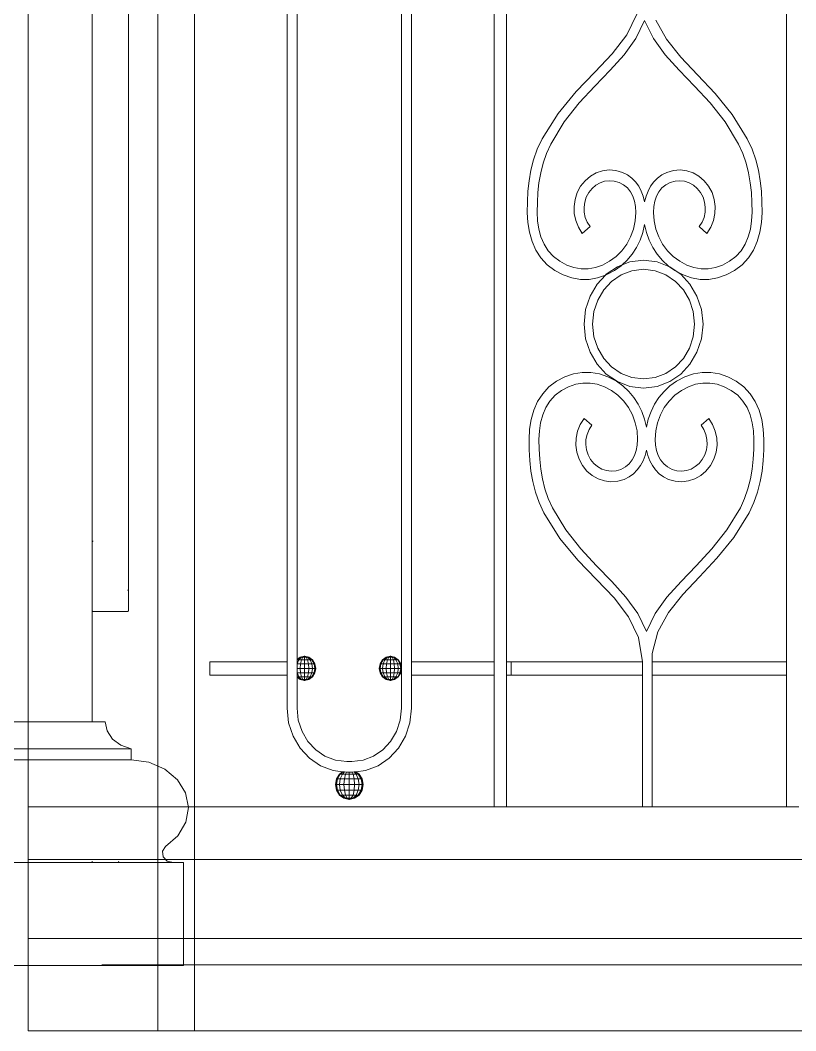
# Model space of a CAD drawing. Header units: millimetres. Extents: x 1832547 to 2001569, y -558009 to -417808.
# Drawn here: x 1983468 to 1984057, y -527394 to -526626 of the extents above; entities that cross this region are included whole.
import ezdxf

# ---------------------------------------------------------------- set-up
doc = ezdxf.new("R2010")
doc.units = ezdxf.units.MM
doc.header["$MEASUREMENT"] = 0
doc.linetypes.add('CENTER', pattern=[2, 1.25, -0.25, 0.25, -0.25])
for name, color, linetype, lineweight in [('CA.manh 08', 8, 'CONTINUOUS', 9), ('CA.thay 145', 145, 'CONTINUOUS', 18), ('CA.tim 67', 67, 'CENTER', 9), ('CA_manh 08', 8, 'CONTINUOUS', 9)]:
    doc.layers.add(name, color=color, linetype=linetype, lineweight=lineweight)

# ---------------------------------------------------------------- blocks, each defined once
blk = doc.blocks.new('EG535')
at = {"layer": 'CA_manh 08'}
for p, q in [((1948186.53, -526490.22), (1948186.53, -527223.59)), ((1947736.91, -527113.43), (1947736.91, -526601.15)), ((1947949.52, -526601.15), (1947949.52, -527113.43)), ((1947958.98, -527113.43), (1947958.98, -526601.15)), ((1948021.7, -526601.15), (1948021.7, -527113.43)), ((1948029.27, -526602.13), (1948029.27, -527118.32)), ((1948108.72, -526601.77), (1948108.72, -527111.66)), ((1948116.28, -527113.43), (1948116.28, -526601.15)), ((1948186.53, -526601.15), (1948186.53, -527113.43)), ((1948214.46, -527113.43), (1948214.46, -526600.38)), ((1948214.46, -527113.43), (1948214.46, -526600.38)), ((1947827.9, -526640.56), (1947835.96, -526625.94)), ((1947844.57, -526626.17), (1947837.95, -526639.88)), ((1947851.19, -526639.88), (1947844.57, -526626.17)), ((1947850.52, -526621.46), (1947858.11, -526637.25)), ((1947817.02, -526654.11), (1947827.9, -526640.56)), ((1947837.95, -526639.88), (1947828.96, -526652.28)), ((1947860.19, -526652.28), (1947851.19, -526639.88)), ((1947858.11, -526637.25), (1947869.16, -526651.6)), ((1947804.38, -526667.51), (1947817.02, -526654.11)), ((1947828.96, -526652.28), (1947818.3, -526664.09)), ((1947870.85, -526664.09), (1947860.19, -526652.28)), ((1947869.16, -526651.6), (1947882.41, -526665.58)), ((1947818.3, -526664.09), (1947806.68, -526676.04)), ((1947882.46, -526676.04), (1947870.85, -526664.09)), ((1947882.41, -526665.58), (1947896.57, -526680.28)), ((1947791.04, -526681.7), (1947804.38, -526667.51)), ((1947778.09, -526697.61), (1947791.04, -526681.7)), ((1947806.68, -526676.04), (1947794.82, -526688.88)), ((1947894.32, -526688.88), (1947882.46, -526676.04)), ((1947896.57, -526680.28), (1947910.38, -526696.78)), ((1947794.82, -526688.88), (1947783.42, -526703.33)), ((1947905.72, -526703.33), (1947894.32, -526688.88)), ((1947910.38, -526696.78), (1947922.56, -526716.16)), ((1947766.59, -526716.16), (1947778.09, -526697.61)), ((1947783.42, -526703.33), (1947773.2, -526720.12)), ((1947915.95, -526720.12), (1947905.72, -526703.33)), ((1947762.96, -526724.08), (1947766.59, -526716.16)), ((1947773.2, -526720.12), (1947769.96, -526727.24)), ((1947919.18, -526727.24), (1947915.95, -526720.12)), ((1947922.56, -526716.16), (1947926.18, -526724.08)), ((1947760.18, -526732.03), (1947762.96, -526724.08)), ((1947769.96, -526727.24), (1947767.46, -526734.53)), ((1947921.69, -526734.53), (1947919.18, -526727.24)), ((1947926.18, -526724.08), (1947928.96, -526732.03)), ((1947758.15, -526739.99), (1947760.18, -526732.03)), ((1947767.46, -526734.53), (1947765.59, -526741.95)), ((1947923.55, -526741.95), (1947921.69, -526734.53)), ((1947928.96, -526732.03), (1947931, -526739.99)), ((1947756.75, -526747.97), (1947758.15, -526739.99)), ((1947765.59, -526741.95), (1947764.29, -526749.45)), ((1947803.35, -526744.52), (1947807.82, -526742.01)), ((1947807.82, -526742.01), (1947812.63, -526740.42)), ((1947812.63, -526740.42), (1947817.64, -526739.8)), ((1947817.64, -526739.8), (1947822.74, -526740.19)), ((1947822.74, -526740.19), (1947827.78, -526741.64)), ((1947827.78, -526741.64), (1947831.5, -526743.51)), ((1947857.64, -526743.51), (1947861.37, -526741.64)), ((1947861.37, -526741.64), (1947866.41, -526740.19)), ((1947866.41, -526740.19), (1947871.5, -526739.8)), ((1947871.5, -526739.8), (1947876.51, -526740.42)), ((1947876.51, -526740.42), (1947881.32, -526742.01)), ((1947881.32, -526742.01), (1947885.79, -526744.52)), ((1947924.86, -526749.45), (1947923.55, -526741.95)), ((1947931, -526739.99), (1947932.39, -526747.97)), ((1947755.89, -526755.96), (1947756.75, -526747.97)), ((1947764.29, -526749.45), (1947763.46, -526756.98)), ((1947795.94, -526752.16), (1947799.35, -526747.92)), ((1947799.35, -526747.92), (1947803.35, -526744.52)), ((1947810.7, -526749.51), (1947807.47, -526751.33)), ((1947814.17, -526748.36), (1947810.7, -526749.51)), ((1947817.79, -526747.92), (1947814.17, -526748.36)), ((1947821.48, -526748.21), (1947817.79, -526747.92)), ((1947825.13, -526749.26), (1947821.48, -526748.21)), ((1947828.56, -526751.07), (1947825.13, -526749.26)), ((1947831.5, -526743.51), (1947834.79, -526745.92)), ((1947834.79, -526745.92), (1947837.63, -526748.82)), ((1947837.63, -526748.82), (1947840.04, -526752.13)), ((1947849.11, -526752.12), (1947851.51, -526748.82)), ((1947851.51, -526748.82), (1947854.35, -526745.92)), ((1947854.35, -526745.92), (1947857.64, -526743.51)), ((1947864.01, -526749.26), (1947860.58, -526751.07)), ((1947867.67, -526748.21), (1947864.01, -526749.26)), ((1947871.35, -526747.92), (1947867.67, -526748.21)), ((1947874.97, -526748.36), (1947871.35, -526747.92)), ((1947878.44, -526749.51), (1947874.97, -526748.36)), ((1947881.67, -526751.33), (1947878.44, -526749.51)), ((1947885.79, -526744.52), (1947889.79, -526747.92)), ((1947889.79, -526747.92), (1947893.2, -526752.16)), ((1947925.68, -526756.98), (1947924.86, -526749.45)), ((1947932.39, -526747.97), (1947933.25, -526755.96)), ((1947755.47, -526763.96), (1947755.89, -526755.96)), ((1947763.46, -526756.98), (1947763.04, -526764.49)), ((1947791.67, -526762.21), (1947793.34, -526757.02)), ((1947793.34, -526757.02), (1947795.94, -526752.16)), ((1947802.11, -526756.87), (1947800.22, -526760.39)), ((1947804.58, -526753.8), (1947802.11, -526756.87)), ((1947807.47, -526751.33), (1947804.58, -526753.8)), ((1947831.44, -526753.48), (1947828.56, -526751.07)), ((1947833.78, -526756.41), (1947831.44, -526753.48)), ((1947835.58, -526759.8), (1947833.78, -526756.41)), ((1947840.04, -526752.13), (1947841.99, -526755.79)), ((1947841.99, -526755.79), (1947843.5, -526759.76)), ((1947845.64, -526759.76), (1947847.15, -526755.79)), ((1947847.15, -526755.79), (1947849.11, -526752.12)), ((1947855.37, -526756.41), (1947853.56, -526759.8)), ((1947857.7, -526753.48), (1947855.37, -526756.41)), ((1947860.58, -526751.07), (1947857.7, -526753.48)), ((1947884.57, -526753.8), (1947881.67, -526751.33)), ((1947887.03, -526756.87), (1947884.57, -526753.8)), ((1947888.92, -526760.39), (1947887.03, -526756.87)), ((1947893.2, -526752.16), (1947895.8, -526757.02)), ((1947895.8, -526757.02), (1947897.47, -526762.21)), ((1947926.1, -526764.49), (1947925.68, -526756.98)), ((1947933.25, -526755.96), (1947933.67, -526763.96)), ((1947755.37, -526771.98), (1947755.47, -526763.96)), ((1947763.04, -526764.49), (1947762.94, -526771.92)), ((1947790.94, -526767.57), (1947791.67, -526762.21)), ((1947799.02, -526764.15), (1947798.5, -526768.03)), ((1947800.22, -526760.39), (1947799.02, -526764.15)), ((1947836.85, -526763.58), (1947835.58, -526759.8)), ((1947837.61, -526767.66), (1947836.85, -526763.58)), ((1947843.5, -526759.76), (1947844.57, -526763.96)), ((1947844.57, -526763.96), (1947845.64, -526759.76)), ((1947852.29, -526763.58), (1947851.53, -526767.66)), ((1947853.56, -526759.8), (1947852.29, -526763.58)), ((1947890.12, -526764.15), (1947888.92, -526760.39)), ((1947890.64, -526768.03), (1947890.12, -526764.15)), ((1947897.47, -526762.21), (1947898.2, -526767.57)), ((1947926.2, -526771.92), (1947926.1, -526764.49)), ((1947933.67, -526763.96), (1947933.77, -526771.98)), ((1947755.78, -526779.69), (1947755.37, -526771.98)), ((1947762.94, -526771.92), (1947763.26, -526778.43)), ((1947791.13, -526772.97), (1947790.94, -526767.57)), ((1947792.24, -526778.25), (1947791.13, -526772.97)), ((1947798.5, -526768.03), (1947798.64, -526771.94)), ((1947798.64, -526771.94), (1947799.46, -526775.77)), ((1947837.42, -526778.47), (1947837.87, -526771.99)), ((1947837.87, -526771.99), (1947837.61, -526767.66)), ((1947851.53, -526767.66), (1947851.27, -526771.99)), ((1947851.27, -526771.99), (1947851.72, -526778.47)), ((1947889.68, -526775.77), (1947890.5, -526771.94)), ((1947890.5, -526771.94), (1947890.64, -526768.03)), ((1947898.01, -526772.97), (1947896.9, -526778.25)), ((1947898.2, -526767.57), (1947898.01, -526772.97)), ((1947925.88, -526778.43), (1947926.2, -526771.92)), ((1947933.77, -526771.98), (1947933.36, -526779.69)), ((1947756.98, -526787.13), (1947755.78, -526779.69)), ((1947763.26, -526778.43), (1947764.2, -526784.69)), ((1947794.27, -526783.29), (1947792.24, -526778.25)), ((1947799.46, -526775.77), (1947800.93, -526779.41)), ((1947800.93, -526779.41), (1947803.06, -526782.77)), ((1947836.09, -526784.72), (1947837.42, -526778.47)), ((1947844.57, -526781.22), (1947843.16, -526787.34)), ((1947845.98, -526787.34), (1947844.57, -526781.22)), ((1947851.72, -526778.47), (1947853.06, -526784.72)), ((1947886.08, -526782.77), (1947888.21, -526779.41)), ((1947888.21, -526779.41), (1947889.68, -526775.77)), ((1947896.9, -526778.25), (1947894.87, -526783.29)), ((1947924.94, -526784.69), (1947925.88, -526778.43)), ((1947933.36, -526779.69), (1947932.16, -526787.13)), ((1947759.01, -526794.17), (1947756.98, -526787.13)), ((1947764.2, -526784.69), (1947765.82, -526790.62)), ((1947797.21, -526787.92), (1947794.27, -526783.29)), ((1947803.06, -526782.77), (1947797.21, -526787.92)), ((1947833.92, -526790.64), (1947836.09, -526784.72)), ((1947843.16, -526787.34), (1947841.08, -526793.2)), ((1947848.06, -526793.2), (1947845.98, -526787.34)), ((1947853.06, -526784.72), (1947855.22, -526790.64)), ((1947891.93, -526787.92), (1947886.08, -526782.77)), ((1947894.87, -526783.29), (1947891.93, -526787.92)), ((1947923.33, -526790.62), (1947924.94, -526784.69)), ((1947932.16, -526787.13), (1947930.13, -526794.17)), ((1947761.91, -526800.71), (1947759.01, -526794.17)), ((1947765.82, -526790.62), (1947768.16, -526796.13)), ((1947768.16, -526796.13), (1947771.28, -526801.11)), ((1947827.29, -526801.11), (1947830.97, -526796.13)), ((1947830.97, -526796.13), (1947833.92, -526790.64)), ((1947841.08, -526793.2), (1947838.36, -526798.72)), ((1947850.78, -526798.72), (1947848.06, -526793.2)), ((1947855.22, -526790.64), (1947858.17, -526796.13)), ((1947858.17, -526796.13), (1947861.85, -526801.11)), ((1947917.86, -526801.11), (1947920.98, -526796.13)), ((1947920.98, -526796.13), (1947923.33, -526790.62)), ((1947930.13, -526794.17), (1947927.23, -526800.71)), ((1947765.73, -526806.63), (1947761.91, -526800.71)), ((1947771.28, -526801.11), (1947775.24, -526805.49)), ((1947822.93, -526805.49), (1947827.29, -526801.11)), ((1947835.03, -526803.84), (1947831.13, -526808.51)), ((1947838.36, -526798.72), (1947835.03, -526803.84)), ((1947854.11, -526803.84), (1947850.78, -526798.72)), ((1947858.01, -526808.51), (1947854.11, -526803.84)), ((1947861.85, -526801.11), (1947866.22, -526805.49)), ((1947913.91, -526805.49), (1947917.86, -526801.11)), ((1947927.23, -526800.71), (1947923.41, -526806.63)), ((1947770.51, -526811.83), (1947765.73, -526806.63)), ((1947776.29, -526816.2), (1947770.51, -526811.83)), ((1947775.24, -526805.49), (1947780.08, -526809.16)), ((1947780.08, -526809.16), (1947785.42, -526811.98)), ((1947785.42, -526811.98), (1947790.83, -526813.86)), ((1947807.18, -526813.86), (1947812.58, -526811.98)), ((1947812.58, -526811.98), (1947817.92, -526809.16)), ((1947817.92, -526809.16), (1947822.93, -526805.49)), ((1947835.06, -526809.62), (1947826.08, -526813.07)), ((1947831.13, -526808.51), (1947826.68, -526812.65)), ((1947835.06, -526809.62), (1947845.42, -526808.34)), ((1947845.42, -526808.34), (1947855.78, -526809.62)), ((1947861.63, -526811.87), (1947855.78, -526809.62)), ((1947858.01, -526808.51), (1947861.63, -526811.87)), ((1947862.47, -526812.65), (1947861.63, -526811.87)), ((1947861.63, -526811.87), (1947865.3, -526813.28)), ((1947866.22, -526805.49), (1947871.22, -526809.16)), ((1947871.22, -526809.16), (1947876.56, -526811.98)), ((1947876.56, -526811.98), (1947881.96, -526813.86)), ((1947903.72, -526811.98), (1947898.31, -526813.86)), ((1947903.72, -526811.98), (1947909.06, -526809.16)), ((1947909.06, -526809.16), (1947913.91, -526805.49)), ((1947918.63, -526811.83), (1947912.85, -526816.2)), ((1947923.41, -526806.63), (1947918.63, -526811.83)), ((1947776.29, -526816.2), (1947782.66, -526819.55)), ((1947789.15, -526821.78), (1947782.66, -526819.55)), ((1947790.83, -526813.86), (1947796.28, -526814.8)), ((1947796.28, -526814.8), (1947801.74, -526814.8)), ((1947801.74, -526814.8), (1947807.18, -526813.86)), ((1947815.34, -526819.55), (1947808.85, -526821.78)), ((1947810.15, -526826.54), (1947817.15, -526819.01)), ((1947815.34, -526819.55), (1947819.82, -526817.19)), ((1947819.82, -526817.19), (1947817.15, -526819.01)), ((1947819.82, -526817.19), (1947825.55, -526813.28)), ((1947821.71, -526816.2), (1947819.82, -526817.19)), ((1947828.38, -526819.49), (1947821.18, -526824.41)), ((1947826.08, -526813.07), (1947821.71, -526816.2)), ((1947825.55, -526813.28), (1947826.08, -526813.07)), ((1947826.08, -526813.07), (1947826.68, -526812.65)), ((1947836.54, -526816.36), (1947828.38, -526819.49)), ((1947845.42, -526815.26), (1947836.54, -526816.36)), ((1947854.31, -526816.36), (1947845.42, -526815.26)), ((1947862.47, -526819.49), (1947854.31, -526816.36)), ((1947867.43, -526816.2), (1947862.47, -526812.65)), ((1947869.67, -526824.41), (1947862.47, -526819.49)), ((1947865.3, -526813.28), (1947873.69, -526819.01)), ((1947873.81, -526819.55), (1947867.43, -526816.2)), ((1947873.69, -526819.01), (1947874.37, -526819.74)), ((1947874.37, -526819.74), (1947873.81, -526819.55)), ((1947874.37, -526819.74), (1947880.29, -526821.78)), ((1947880.7, -526826.54), (1947874.37, -526819.74)), ((1947881.96, -526813.86), (1947887.41, -526814.8)), ((1947887.41, -526814.8), (1947892.86, -526814.8)), ((1947892.86, -526814.8), (1947898.31, -526813.86)), ((1947906.48, -526819.55), (1947899.99, -526821.78)), ((1947912.85, -526816.2), (1947906.48, -526819.55)), ((1947795.71, -526822.9), (1947789.15, -526821.78)), ((1947795.71, -526822.9), (1947802.29, -526822.9)), ((1947802.29, -526822.9), (1947808.85, -526821.78)), ((1947804.81, -526835.56), (1947810.15, -526826.54)), ((1947821.18, -526824.41), (1947815.17, -526830.86)), ((1947875.67, -526830.86), (1947869.67, -526824.41)), ((1947886.85, -526822.9), (1947880.29, -526821.78)), ((1947880.7, -526826.54), (1947886.04, -526835.56)), ((1947893.43, -526822.9), (1947886.85, -526822.9)), ((1947899.99, -526821.78), (1947893.43, -526822.9)), ((1947815.17, -526830.86), (1947810.59, -526838.6)), ((1947880.25, -526838.6), (1947875.67, -526830.86)), ((1947801.4, -526845.78), (1947804.81, -526835.56)), ((1947810.59, -526838.6), (1947807.68, -526847.36)), ((1947883.17, -526847.36), (1947880.25, -526838.6)), ((1947886.04, -526835.56), (1947889.44, -526845.78)), ((1947800.21, -526856.91), (1947801.4, -526845.78)), ((1947807.68, -526847.36), (1947806.65, -526856.91)), ((1947884.2, -526856.91), (1947883.17, -526847.36)), ((1947889.44, -526845.78), (1947890.64, -526856.91)), ((1947801.4, -526868.03), (1947800.21, -526856.91)), ((1947806.65, -526856.91), (1947807.68, -526866.45)), ((1947883.17, -526866.45), (1947884.2, -526856.91)), ((1947890.64, -526856.91), (1947889.44, -526868.03)), ((1947804.81, -526878.25), (1947801.4, -526868.03)), ((1947807.68, -526866.45), (1947810.59, -526875.21)), ((1947880.25, -526875.21), (1947883.17, -526866.45)), ((1947889.44, -526868.03), (1947886.04, -526878.25)), ((1947810.15, -526887.27), (1947804.81, -526878.25)), ((1947810.59, -526875.21), (1947815.17, -526882.95)), ((1947875.67, -526882.95), (1947880.25, -526875.21)), ((1947886.04, -526878.25), (1947880.7, -526887.27)), ((1947817.15, -526894.8), (1947810.15, -526887.27)), ((1947815.17, -526882.95), (1947821.18, -526889.4)), ((1947869.67, -526889.4), (1947875.67, -526882.95)), ((1947880.7, -526887.27), (1947873.69, -526894.8)), ((1947787.8, -526894.65), (1947781.31, -526896.89)), ((1947794.36, -526893.54), (1947787.8, -526894.65)), ((1947800.94, -526893.54), (1947794.36, -526893.54)), ((1947807.49, -526894.65), (1947800.94, -526893.54)), ((1947813.98, -526896.89), (1947807.49, -526894.65)), ((1947825.55, -526900.53), (1947817.15, -526894.8)), ((1947821.18, -526889.4), (1947828.38, -526894.32)), ((1947828.38, -526894.32), (1947836.54, -526897.45)), ((1947854.31, -526897.45), (1947862.47, -526894.32)), ((1947862.47, -526894.32), (1947869.67, -526889.4)), ((1947873.69, -526894.8), (1947865.3, -526900.53)), ((1947878.94, -526894.65), (1947872.45, -526896.89)), ((1947885.5, -526893.54), (1947878.94, -526894.65)), ((1947892.08, -526893.54), (1947885.5, -526893.54)), ((1947898.63, -526894.65), (1947892.08, -526893.54)), ((1947905.12, -526896.89), (1947898.63, -526894.65)), ((1947774.94, -526900.24), (1947769.16, -526904.6)), ((1947774.94, -526900.24), (1947781.31, -526896.89)), ((1947778.72, -526907.28), (1947784.07, -526904.45)), ((1947784.07, -526904.45), (1947789.48, -526902.57)), ((1947789.48, -526902.57), (1947794.92, -526901.63)), ((1947794.92, -526901.63), (1947800.38, -526901.64)), ((1947800.38, -526901.64), (1947805.82, -526902.58)), ((1947805.82, -526902.58), (1947811.23, -526904.46)), ((1947811.23, -526904.46), (1947816.57, -526907.28)), ((1947820.35, -526900.24), (1947813.98, -526896.89)), ((1947825.32, -526903.79), (1947820.35, -526900.24)), ((1947829.77, -526907.93), (1947825.32, -526903.79)), ((1947835.06, -526904.19), (1947825.55, -526900.53)), ((1947845.42, -526905.47), (1947835.06, -526904.19)), ((1947836.54, -526897.45), (1947845.42, -526898.55)), ((1947845.42, -526898.55), (1947854.31, -526897.45)), ((1947855.78, -526904.19), (1947845.42, -526905.47)), ((1947865.3, -526900.53), (1947855.78, -526904.19)), ((1947861.11, -526903.79), (1947856.66, -526907.93)), ((1947866.08, -526900.24), (1947861.11, -526903.79)), ((1947872.45, -526896.89), (1947866.08, -526900.24)), ((1947869.86, -526907.28), (1947875.2, -526904.46)), ((1947875.2, -526904.46), (1947880.61, -526902.58)), ((1947880.61, -526902.58), (1947886.05, -526901.64)), ((1947886.05, -526901.64), (1947891.51, -526901.63)), ((1947891.51, -526901.63), (1947896.96, -526902.57)), ((1947902.36, -526904.45), (1947896.96, -526902.57)), ((1947902.36, -526904.45), (1947907.71, -526907.28)), ((1947911.49, -526900.24), (1947905.12, -526896.89)), ((1947917.28, -526904.6), (1947911.49, -526900.24)), ((1947764.38, -526909.8), (1947760.56, -526915.73)), ((1947769.16, -526904.6), (1947764.38, -526909.8)), ((1947769.92, -526915.32), (1947773.88, -526910.95)), ((1947773.88, -526910.95), (1947778.72, -526907.28)), ((1947816.57, -526907.28), (1947821.57, -526910.95)), ((1947821.57, -526910.95), (1947825.94, -526915.32)), ((1947833.68, -526912.59), (1947829.77, -526907.93)), ((1947856.66, -526907.93), (1947852.75, -526912.59)), ((1947860.49, -526915.32), (1947864.86, -526910.95)), ((1947864.86, -526910.95), (1947869.86, -526907.28)), ((1947907.71, -526907.28), (1947912.55, -526910.95)), ((1947912.55, -526910.95), (1947916.51, -526915.32)), ((1947922.06, -526909.8), (1947917.28, -526904.6)), ((1947925.87, -526915.73), (1947922.06, -526909.8)), ((1947760.56, -526915.73), (1947757.66, -526922.27)), ((1947766.8, -526920.31), (1947769.92, -526915.32)), ((1947825.94, -526915.32), (1947829.62, -526920.3)), ((1947837.01, -526917.72), (1947833.68, -526912.59)), ((1947839.73, -526923.24), (1947837.01, -526917.72)), ((1947849.43, -526917.72), (1947846.71, -526923.24)), ((1947852.75, -526912.59), (1947849.43, -526917.72)), ((1947856.81, -526920.3), (1947860.49, -526915.32)), ((1947916.51, -526915.32), (1947919.63, -526920.31)), ((1947928.78, -526922.27), (1947925.87, -526915.73)), ((1947757.66, -526922.27), (1947755.63, -526929.31)), ((1947762.85, -526931.74), (1947764.46, -526925.81)), ((1947764.46, -526925.81), (1947766.8, -526920.31)), ((1947829.62, -526920.3), (1947832.57, -526925.8)), ((1947832.57, -526925.8), (1947834.73, -526931.72)), ((1947841.81, -526929.09), (1947839.73, -526923.24)), ((1947846.71, -526923.24), (1947844.63, -526929.09)), ((1947851.7, -526931.72), (1947853.87, -526925.8)), ((1947853.87, -526925.8), (1947856.81, -526920.3)), ((1947919.63, -526920.31), (1947921.97, -526925.81)), ((1947921.97, -526925.81), (1947923.59, -526931.74)), ((1947930.8, -526929.31), (1947928.78, -526922.27)), ((1947755.63, -526929.31), (1947754.43, -526936.74)), ((1947761.91, -526938.01), (1947762.85, -526931.74)), ((1947792.92, -526933.15), (1947790.89, -526938.18)), ((1947795.86, -526928.52), (1947792.92, -526933.15)), ((1947801.71, -526933.67), (1947795.86, -526928.52)), ((1947799.58, -526937.02), (1947801.71, -526933.67)), ((1947834.73, -526931.72), (1947836.06, -526937.96)), ((1947843.22, -526935.21), (1947841.81, -526929.09)), ((1947844.63, -526929.09), (1947843.22, -526935.21)), ((1947850.37, -526937.96), (1947851.7, -526931.72)), ((1947890.58, -526928.52), (1947884.72, -526933.67)), ((1947884.72, -526933.67), (1947886.85, -526937.02)), ((1947893.51, -526933.15), (1947890.58, -526928.52)), ((1947895.54, -526938.18), (1947893.51, -526933.15)), ((1947923.59, -526931.74), (1947924.53, -526938.01)), ((1947932, -526936.74), (1947930.8, -526929.31)), ((1947754.43, -526936.74), (1947754.02, -526944.46)), ((1947761.59, -526944.52), (1947761.91, -526938.01)), ((1947790.89, -526938.18), (1947789.78, -526943.47)), ((1947797.29, -526944.49), (1947798.1, -526940.67)), ((1947798.1, -526940.67), (1947799.58, -526937.02)), ((1947836.06, -526937.96), (1947836.51, -526944.45)), ((1947849.92, -526944.45), (1947850.37, -526937.96)), ((1947886.85, -526937.02), (1947888.33, -526940.67)), ((1947888.33, -526940.67), (1947889.14, -526944.49)), ((1947896.65, -526943.47), (1947895.54, -526938.18)), ((1947924.53, -526938.01), (1947924.85, -526944.52)), ((1947932.41, -526944.46), (1947932, -526936.74)), ((1947754.02, -526944.46), (1947754.12, -526952.47)), ((1947761.69, -526951.95), (1947761.59, -526944.52)), ((1947789.78, -526943.47), (1947789.59, -526948.87)), ((1947789.59, -526948.87), (1947790.32, -526954.23)), ((1947797.14, -526948.4), (1947797.29, -526944.49)), ((1947797.67, -526952.29), (1947797.14, -526948.4)), ((1947836.26, -526948.77), (1947835.5, -526952.86)), ((1947836.51, -526944.45), (1947836.26, -526948.77)), ((1947850.17, -526948.77), (1947849.92, -526944.45)), ((1947850.93, -526952.86), (1947850.17, -526948.77)), ((1947889.29, -526948.4), (1947888.76, -526952.29)), ((1947889.14, -526944.49), (1947889.29, -526948.4)), ((1947896.11, -526954.23), (1947896.85, -526948.87)), ((1947896.85, -526948.87), (1947896.65, -526943.47)), ((1947924.85, -526944.52), (1947924.74, -526951.95)), ((1947932.32, -526952.47), (1947932.41, -526944.46)), ((1947754.12, -526952.47), (1947754.54, -526960.48)), ((1947762.11, -526959.46), (1947761.69, -526951.95)), ((1947790.32, -526954.23), (1947791.98, -526959.41)), ((1947798.87, -526956.04), (1947797.67, -526952.29)), ((1947800.76, -526959.57), (1947798.87, -526956.04)), ((1947834.22, -526956.63), (1947832.42, -526960.03)), ((1947835.5, -526952.86), (1947834.22, -526956.63)), ((1947840.64, -526960.64), (1947842.15, -526956.68)), ((1947842.15, -526956.68), (1947843.22, -526952.48)), ((1947843.22, -526952.48), (1947844.28, -526956.68)), ((1947844.28, -526956.68), (1947845.79, -526960.64)), ((1947852.21, -526956.63), (1947850.93, -526952.86)), ((1947854.01, -526960.03), (1947852.21, -526956.63)), ((1947887.56, -526956.04), (1947885.68, -526959.57)), ((1947888.76, -526952.29), (1947887.56, -526956.04)), ((1947894.45, -526959.41), (1947896.11, -526954.23)), ((1947924.74, -526951.95), (1947924.32, -526959.46)), ((1947931.89, -526960.48), (1947932.32, -526952.47)), ((1947754.54, -526960.48), (1947755.4, -526968.47)), ((1947762.93, -526966.98), (1947762.11, -526959.46)), ((1947791.98, -526959.41), (1947794.58, -526964.27)), ((1947794.58, -526964.27), (1947797.99, -526968.51)), ((1947803.22, -526962.64), (1947800.76, -526959.57)), ((1947806.11, -526965.1), (1947803.22, -526962.64)), ((1947809.34, -526966.92), (1947806.11, -526965.1)), ((1947827.21, -526965.37), (1947823.78, -526967.18)), ((1947830.09, -526962.96), (1947827.21, -526965.37)), ((1947832.42, -526960.03), (1947830.09, -526962.96)), ((1947836.28, -526967.62), (1947838.68, -526964.31)), ((1947838.68, -526964.31), (1947840.64, -526960.64)), ((1947845.79, -526960.64), (1947847.75, -526964.31)), ((1947847.75, -526964.31), (1947850.15, -526967.62)), ((1947856.35, -526962.96), (1947854.01, -526960.03)), ((1947859.22, -526965.37), (1947856.35, -526962.96)), ((1947862.66, -526967.18), (1947859.22, -526965.37)), ((1947880.32, -526965.1), (1947877.09, -526966.92)), ((1947883.21, -526962.64), (1947880.32, -526965.1)), ((1947885.68, -526959.57), (1947883.21, -526962.64)), ((1947888.44, -526968.51), (1947891.85, -526964.27)), ((1947891.85, -526964.27), (1947894.45, -526959.41)), ((1947924.32, -526959.46), (1947923.5, -526966.98)), ((1947931.04, -526968.47), (1947931.89, -526960.48)), ((1947755.4, -526968.47), (1947756.79, -526976.45)), ((1947764.23, -526974.48), (1947762.93, -526966.98)), ((1947797.99, -526968.51), (1947802, -526971.91)), ((1947802, -526971.91), (1947806.47, -526974.43)), ((1947812.81, -526968.07), (1947809.34, -526966.92)), ((1947816.44, -526968.52), (1947812.81, -526968.07)), ((1947820.12, -526968.23), (1947816.44, -526968.52)), ((1947823.78, -526967.18), (1947820.12, -526968.23)), ((1947826.42, -526974.79), (1947830.15, -526972.92)), ((1947830.15, -526972.92), (1947833.44, -526970.51)), ((1947833.44, -526970.51), (1947836.28, -526967.62)), ((1947850.15, -526967.62), (1947853, -526970.51)), ((1947853, -526970.51), (1947856.28, -526972.92)), ((1947856.28, -526972.92), (1947860.01, -526974.79)), ((1947866.31, -526968.23), (1947862.66, -526967.18)), ((1947870, -526968.52), (1947866.31, -526968.23)), ((1947873.62, -526968.07), (1947870, -526968.52)), ((1947877.09, -526966.92), (1947873.62, -526968.07)), ((1947879.96, -526974.43), (1947884.43, -526971.91)), ((1947884.43, -526971.91), (1947888.44, -526968.51)), ((1947923.5, -526966.98), (1947922.2, -526974.48)), ((1947929.64, -526976.45), (1947931.04, -526968.47)), ((1947756.79, -526976.45), (1947758.83, -526984.41)), ((1947766.1, -526981.9), (1947764.23, -526974.48)), ((1947806.47, -526974.43), (1947811.28, -526976.02)), ((1947811.28, -526976.02), (1947816.29, -526976.64)), ((1947816.29, -526976.64), (1947821.38, -526976.24)), ((1947821.38, -526976.24), (1947826.42, -526974.79)), ((1947860.01, -526974.79), (1947865.05, -526976.24)), ((1947865.05, -526976.24), (1947870.14, -526976.64)), ((1947870.14, -526976.64), (1947875.16, -526976.02)), ((1947875.16, -526976.02), (1947879.96, -526974.43)), ((1947922.2, -526974.48), (1947920.33, -526981.9)), ((1947927.61, -526984.41), (1947929.64, -526976.45)), ((1947758.83, -526984.41), (1947761.6, -526992.35)), ((1947768.61, -526989.2), (1947766.1, -526981.9)), ((1947920.33, -526981.9), (1947917.82, -526989.2)), ((1947924.83, -526992.35), (1947927.61, -526984.41)), ((1947761.6, -526992.35), (1947765.23, -527000.28)), ((1947771.84, -526996.32), (1947768.61, -526989.2)), ((1947782.06, -527013.11), (1947771.84, -526996.32)), ((1947914.59, -526996.32), (1947904.37, -527013.11)), ((1947917.82, -526989.2), (1947914.59, -526996.32)), ((1947921.2, -527000.28), (1947924.83, -526992.35)), ((1947765.23, -527000.28), (1947776.73, -527018.83)), ((1947909.03, -527019.65), (1947921.2, -527000.28)), ((1947776.73, -527018.83), (1947789.69, -527034.73)), ((1947793.46, -527027.56), (1947782.06, -527013.11)), ((1947904.37, -527013.11), (1947892.97, -527027.56)), ((1947895.22, -527036.15), (1947909.03, -527019.65)), ((1947789.69, -527034.73), (1947803.02, -527048.92)), ((1947805.32, -527040.39), (1947793.46, -527027.56)), ((1947892.97, -527027.56), (1947881.11, -527040.39)), ((1947816.94, -527052.35), (1947805.32, -527040.39)), ((1947881.11, -527040.39), (1947869.49, -527052.35)), ((1947881.05, -527050.86), (1947895.22, -527036.15)), ((1947803.02, -527048.92), (1947815.66, -527062.33)), ((1947827.6, -527064.16), (1947816.94, -527052.35)), ((1947869.49, -527052.35), (1947858.83, -527064.16)), ((1947867.81, -527064.84), (1947881.05, -527050.86)), ((1947815.66, -527062.33), (1947826.55, -527075.88)), ((1947836.6, -527076.56), (1947827.6, -527064.16)), ((1947858.83, -527064.16), (1947849.84, -527076.56)), ((1947856.75, -527079.19), (1947867.81, -527064.84)), ((1947826.55, -527075.88), (1947834.6, -527090.5)), ((1947843.22, -527090.27), (1947836.6, -527076.56)), ((1947849.84, -527076.56), (1947843.22, -527090.27)), ((1947849.17, -527094.98), (1947856.75, -527079.19)), ((1947834.6, -527090.5), (1947838.76, -527107.12)), ((1947846.32, -527113.29), (1947849.17, -527094.98)), ((1947838.76, -527107.12), (1947838.76, -527113.43)), ((1948031.76, -527111.85), (1948034.52, -527109.87)), ((1948032.22, -527111.85), (1948034.77, -527109.87)), ((1948033.52, -527111.85), (1948035.48, -527109.87)), ((1948034.52, -527109.87), (1948037.78, -527109.17)), ((1948034.52, -527109.87), (1948034.77, -527109.87)), ((1948034.77, -527109.87), (1948037.78, -527109.17)), ((1948034.77, -527109.87), (1948035.48, -527109.87)), ((1948035.48, -527109.87), (1948037.78, -527109.17)), ((1948035.48, -527109.87), (1948036.53, -527109.87)), ((1948035.48, -527111.85), (1948036.53, -527109.87)), ((1948036.53, -527109.87), (1948037.78, -527109.17)), ((1948037.78, -527109.87), (1948036.53, -527109.87)), ((1948037.78, -527109.17), (1948037.78, -527109.87)), ((1948039.03, -527109.87), (1948037.78, -527109.17)), ((1948040.08, -527109.87), (1948037.78, -527109.17)), ((1948040.79, -527109.87), (1948037.78, -527109.17)), ((1948041.04, -527109.87), (1948037.78, -527109.17)), ((1948037.78, -527109.87), (1948039.03, -527109.87)), ((1948037.78, -527109.87), (1948037.78, -527111.85)), ((1948039.03, -527109.87), (1948040.08, -527109.87)), ((1948040.08, -527111.85), (1948039.03, -527109.87)), ((1948040.08, -527109.87), (1948040.79, -527109.87)), ((1948042.04, -527111.85), (1948040.08, -527109.87)), ((1948040.79, -527109.87), (1948041.04, -527109.87)), ((1948043.34, -527111.85), (1948040.79, -527109.87)), ((1948043.8, -527111.85), (1948041.04, -527109.87)), ((1948096.94, -527111.85), (1948099.71, -527109.87)), ((1948097.4, -527111.85), (1948099.95, -527109.87)), ((1948098.71, -527111.85), (1948100.66, -527109.87)), ((1948099.71, -527109.87), (1948102.96, -527109.17)), ((1948099.71, -527109.87), (1948099.95, -527109.87)), ((1948099.95, -527109.87), (1948102.96, -527109.17)), ((1948099.95, -527109.87), (1948100.66, -527109.87)), ((1948100.66, -527109.87), (1948102.96, -527109.17)), ((1948100.66, -527109.87), (1948101.72, -527109.87)), ((1948100.66, -527111.85), (1948101.72, -527109.87)), ((1948101.72, -527109.87), (1948102.96, -527109.17)), ((1948102.96, -527109.87), (1948101.72, -527109.87)), ((1948102.96, -527109.17), (1948102.96, -527109.87)), ((1948104.21, -527109.87), (1948102.96, -527109.17)), ((1948105.27, -527109.87), (1948102.96, -527109.17)), ((1948105.97, -527109.87), (1948102.96, -527109.17)), ((1948106.22, -527109.87), (1948102.96, -527109.17)), ((1948102.96, -527109.87), (1948104.21, -527109.87)), ((1948102.96, -527109.87), (1948102.96, -527111.85)), ((1948104.21, -527109.87), (1948105.27, -527109.87)), ((1948105.27, -527111.85), (1948104.21, -527109.87)), ((1948105.27, -527109.87), (1948105.97, -527109.87)), ((1948107.22, -527111.85), (1948105.27, -527109.87)), ((1948105.97, -527109.87), (1948106.22, -527109.87)), ((1948108.52, -527111.85), (1948105.97, -527109.87)), ((1948108.72, -527111.66), (1948106.22, -527109.87)), ((1948108.72, -527111.85), (1948108.72, -527111.66)), ((1947838.76, -527113.43), (1947736.91, -527113.43)), ((1947736.91, -527123.59), (1947736.91, -527113.43)), ((1947838.76, -527113.43), (1947838.76, -527123.59)), ((1947846.32, -527113.43), (1947846.32, -527113.29)), ((1947946.1, -527113.43), (1947846.32, -527113.43)), ((1947846.32, -527123.59), (1947846.32, -527113.43)), ((1947949.52, -527113.43), (1947946.1, -527113.43)), ((1947946.1, -527113.43), (1947946.1, -527123.59)), ((1947949.52, -527123.59), (1947949.52, -527113.43)), ((1948021.7, -527113.43), (1947958.98, -527113.43)), ((1947958.98, -527113.43), (1947958.98, -527123.59)), ((1948021.7, -527123.59), (1948021.7, -527113.43)), ((1948029.27, -527118.32), (1948029.91, -527114.82)), ((1948029.27, -527118.32), (1948029.91, -527118.32)), ((1948029.91, -527121.82), (1948029.27, -527118.32)), ((1948029.27, -527118.32), (1948029.27, -527148.46)), ((1948029.91, -527114.82), (1948031.76, -527111.85)), ((1948029.91, -527114.82), (1948030.51, -527114.82)), ((1948029.91, -527118.32), (1948030.51, -527114.82)), ((1948029.91, -527118.32), (1948031.76, -527118.32)), ((1948030.51, -527121.82), (1948029.91, -527118.32)), ((1948030.51, -527114.82), (1948032.22, -527111.85)), ((1948030.51, -527114.82), (1948032.22, -527114.82)), ((1948032.22, -527111.85), (1948031.76, -527111.85)), ((1948031.76, -527118.32), (1948032.22, -527114.82)), ((1948031.76, -527118.32), (1948034.52, -527118.32)), ((1948032.22, -527121.82), (1948031.76, -527118.32)), ((1948032.22, -527111.85), (1948033.52, -527111.85)), ((1948032.22, -527114.82), (1948033.52, -527111.85)), ((1948032.22, -527114.82), (1948034.77, -527114.82)), ((1948033.52, -527111.85), (1948035.48, -527111.85)), ((1948034.52, -527118.32), (1948034.77, -527114.82)), ((1948034.52, -527118.32), (1948037.78, -527118.32)), ((1948034.77, -527121.82), (1948034.52, -527118.32)), ((1948034.77, -527114.82), (1948035.48, -527111.85)), ((1948034.77, -527114.82), (1948037.78, -527114.82)), ((1948035.48, -527111.85), (1948037.78, -527111.85)), ((1948037.78, -527111.85), (1948040.08, -527111.85)), ((1948037.78, -527111.85), (1948037.78, -527114.82)), ((1948037.78, -527114.82), (1948040.79, -527114.82)), ((1948037.78, -527114.82), (1948037.78, -527118.32)), ((1948037.78, -527118.32), (1948041.04, -527118.32)), ((1948037.78, -527118.32), (1948037.78, -527121.82)), ((1948040.08, -527111.85), (1948042.04, -527111.85)), ((1948040.79, -527114.82), (1948040.08, -527111.85)), ((1948040.79, -527114.82), (1948043.34, -527114.82)), ((1948041.04, -527118.32), (1948040.79, -527114.82)), ((1948040.79, -527121.82), (1948041.04, -527118.32)), ((1948041.04, -527118.32), (1948043.8, -527118.32)), ((1948042.04, -527111.85), (1948043.34, -527111.85)), ((1948043.34, -527114.82), (1948042.04, -527111.85)), ((1948043.34, -527111.85), (1948043.8, -527111.85)), ((1948045.04, -527114.82), (1948043.34, -527111.85)), ((1948043.34, -527114.82), (1948045.04, -527114.82)), ((1948043.8, -527118.32), (1948043.34, -527114.82)), ((1948043.34, -527121.82), (1948043.8, -527118.32)), ((1948045.64, -527114.82), (1948043.8, -527111.85)), ((1948043.8, -527118.32), (1948045.64, -527118.32)), ((1948045.04, -527114.82), (1948045.64, -527114.82)), ((1948045.64, -527118.32), (1948045.04, -527114.82)), ((1948045.04, -527121.82), (1948045.64, -527118.32)), ((1948046.29, -527118.32), (1948045.64, -527114.82)), ((1948045.64, -527118.32), (1948046.29, -527118.32)), ((1948045.64, -527121.82), (1948046.29, -527118.32)), ((1948094.45, -527118.32), (1948095.1, -527114.82)), ((1948094.45, -527118.32), (1948095.1, -527118.32)), ((1948095.1, -527121.82), (1948094.45, -527118.32)), ((1948095.1, -527114.82), (1948096.94, -527111.85)), ((1948095.1, -527114.82), (1948095.7, -527114.82)), ((1948095.1, -527118.32), (1948095.7, -527114.82)), ((1948095.1, -527118.32), (1948096.94, -527118.32)), ((1948095.7, -527121.82), (1948095.1, -527118.32)), ((1948095.7, -527114.82), (1948097.4, -527111.85)), ((1948095.7, -527114.82), (1948097.4, -527114.82)), ((1948097.4, -527111.85), (1948096.94, -527111.85)), ((1948096.94, -527118.32), (1948097.4, -527114.82)), ((1948096.94, -527118.32), (1948099.71, -527118.32)), ((1948097.4, -527121.82), (1948096.94, -527118.32)), ((1948097.4, -527111.85), (1948098.71, -527111.85)), ((1948097.4, -527114.82), (1948098.71, -527111.85)), ((1948097.4, -527114.82), (1948099.95, -527114.82)), ((1948098.71, -527111.85), (1948100.66, -527111.85)), ((1948099.71, -527118.32), (1948099.95, -527114.82)), ((1948099.71, -527118.32), (1948102.96, -527118.32)), ((1948099.95, -527121.82), (1948099.71, -527118.32)), ((1948099.95, -527114.82), (1948100.66, -527111.85)), ((1948099.95, -527114.82), (1948102.96, -527114.82)), ((1948100.66, -527111.85), (1948102.96, -527111.85)), ((1948102.96, -527111.85), (1948105.27, -527111.85)), ((1948102.96, -527111.85), (1948102.96, -527114.82)), ((1948102.96, -527114.82), (1948105.97, -527114.82)), ((1948102.96, -527114.82), (1948102.96, -527118.32)), ((1948102.96, -527118.32), (1948106.22, -527118.32)), ((1948102.96, -527118.32), (1948102.96, -527121.82)), ((1948105.27, -527111.85), (1948107.22, -527111.85)), ((1948105.97, -527114.82), (1948105.27, -527111.85)), ((1948105.97, -527114.82), (1948108.52, -527114.82)), ((1948106.22, -527118.32), (1948105.97, -527114.82)), ((1948105.97, -527121.82), (1948106.22, -527118.32)), ((1948106.22, -527118.32), (1948108.72, -527118.32)), ((1948107.22, -527111.85), (1948108.52, -527111.85)), ((1948108.52, -527114.82), (1948107.22, -527111.85)), ((1948108.72, -527113.43), (1948108.03, -527113.43)), ((1948108.52, -527111.85), (1948108.72, -527111.85)), ((1948108.72, -527112.19), (1948108.52, -527111.85)), ((1948108.52, -527114.82), (1948108.72, -527114.82)), ((1948108.72, -527116.29), (1948108.52, -527114.82)), ((1948108.72, -527112.19), (1948108.72, -527111.85)), ((1948108.72, -527113.43), (1948108.72, -527112.19)), ((1948108.72, -527114.82), (1948108.72, -527113.43)), ((1948108.72, -527116.29), (1948108.72, -527114.82)), ((1948108.72, -527118.32), (1948108.72, -527116.29)), ((1948108.72, -527120.34), (1948108.72, -527118.32)), ((1948174.9, -527113.43), (1948116.28, -527113.43)), ((1948116.28, -527113.43), (1948116.28, -527123.59)), ((1948174.9, -527123.59), (1948174.9, -527113.43)), ((1948186.53, -527123.59), (1948186.53, -527113.43)), ((1948214.46, -527113.43), (1948214.46, -527123.59)), ((1948214.46, -527113.43), (1948214.46, -527123.59)), ((1947736.91, -527123.59), (1947838.76, -527123.59)), ((1947736.91, -527223.59), (1947736.91, -527123.59)), ((1947838.76, -527223.59), (1947838.76, -527123.59)), ((1947846.32, -527123.59), (1947946.1, -527123.59)), ((1947846.32, -527223.59), (1947846.32, -527123.59)), ((1947946.1, -527123.59), (1947949.52, -527123.59)), ((1947949.52, -527123.59), (1947949.52, -527223.59)), ((1947958.98, -527123.59), (1948021.7, -527123.59)), ((1947958.98, -527223.59), (1947958.98, -527123.59)), ((1948021.7, -527123.59), (1948021.7, -527148.49)), ((1948029.91, -527121.82), (1948030.51, -527121.82)), ((1948031.76, -527124.78), (1948029.91, -527121.82)), ((1948030.51, -527121.82), (1948032.22, -527121.82)), ((1948032.22, -527124.78), (1948030.51, -527121.82)), ((1948031.76, -527124.78), (1948032.22, -527124.78)), ((1948034.52, -527126.77), (1948031.76, -527124.78)), ((1948032.22, -527121.82), (1948034.77, -527121.82)), ((1948033.52, -527124.78), (1948032.22, -527121.82)), ((1948032.22, -527124.78), (1948033.52, -527124.78)), ((1948034.77, -527126.77), (1948032.22, -527124.78)), ((1948033.52, -527124.78), (1948035.48, -527124.78)), ((1948035.48, -527126.77), (1948033.52, -527124.78)), ((1948034.77, -527126.77), (1948034.52, -527126.77)), ((1948037.78, -527127.46), (1948034.52, -527126.77)), ((1948034.77, -527121.82), (1948037.78, -527121.82)), ((1948035.48, -527124.78), (1948034.77, -527121.82)), ((1948034.77, -527126.77), (1948035.48, -527126.77)), ((1948037.78, -527127.46), (1948034.77, -527126.77)), ((1948035.48, -527124.78), (1948037.78, -527124.78)), ((1948036.53, -527126.77), (1948035.48, -527124.78)), ((1948035.48, -527126.77), (1948036.53, -527126.77)), ((1948037.78, -527127.46), (1948035.48, -527126.77)), ((1948036.53, -527126.77), (1948037.78, -527126.77)), ((1948037.78, -527127.46), (1948036.53, -527126.77)), ((1948037.78, -527121.82), (1948040.79, -527121.82)), ((1948037.78, -527121.82), (1948037.78, -527124.78)), ((1948037.78, -527124.78), (1948040.08, -527124.78)), ((1948037.78, -527124.78), (1948037.78, -527126.77)), ((1948037.78, -527126.77), (1948039.03, -527126.77)), ((1948037.78, -527127.46), (1948039.03, -527126.77)), ((1948037.78, -527127.46), (1948041.04, -527126.77)), ((1948037.78, -527126.77), (1948037.78, -527127.46)), ((1948037.78, -527127.46), (1948040.08, -527126.77)), ((1948037.78, -527127.46), (1948040.79, -527126.77)), ((1948039.03, -527126.77), (1948040.08, -527124.78)), ((1948039.03, -527126.77), (1948040.08, -527126.77)), ((1948040.08, -527124.78), (1948040.79, -527121.82)), ((1948040.08, -527124.78), (1948042.04, -527124.78)), ((1948040.08, -527126.77), (1948042.04, -527124.78)), ((1948040.08, -527126.77), (1948040.79, -527126.77)), ((1948040.79, -527121.82), (1948043.34, -527121.82)), ((1948040.79, -527126.77), (1948043.34, -527124.78)), ((1948040.79, -527126.77), (1948041.04, -527126.77)), ((1948041.04, -527126.77), (1948043.8, -527124.78)), ((1948042.04, -527124.78), (1948043.34, -527121.82)), ((1948042.04, -527124.78), (1948043.34, -527124.78)), ((1948043.34, -527121.82), (1948045.04, -527121.82)), ((1948043.34, -527124.78), (1948045.04, -527121.82)), ((1948043.34, -527124.78), (1948043.8, -527124.78)), ((1948043.8, -527124.78), (1948045.64, -527121.82)), ((1948045.04, -527121.82), (1948045.64, -527121.82)), ((1948095.1, -527121.82), (1948095.7, -527121.82)), ((1948096.94, -527124.78), (1948095.1, -527121.82)), ((1948095.7, -527121.82), (1948097.4, -527121.82)), ((1948097.4, -527124.78), (1948095.7, -527121.82)), ((1948096.94, -527124.78), (1948097.4, -527124.78)), ((1948099.71, -527126.77), (1948096.94, -527124.78)), ((1948097.4, -527121.82), (1948099.95, -527121.82)), ((1948098.71, -527124.78), (1948097.4, -527121.82)), ((1948097.4, -527124.78), (1948098.71, -527124.78)), ((1948099.95, -527126.77), (1948097.4, -527124.78)), ((1948098.71, -527124.78), (1948100.66, -527124.78)), ((1948100.66, -527126.77), (1948098.71, -527124.78)), ((1948099.95, -527126.77), (1948099.71, -527126.77)), ((1948102.96, -527127.46), (1948099.71, -527126.77)), ((1948099.95, -527121.82), (1948102.96, -527121.82)), ((1948100.66, -527124.78), (1948099.95, -527121.82)), ((1948099.95, -527126.77), (1948100.66, -527126.77)), ((1948102.96, -527127.46), (1948099.95, -527126.77)), ((1948100.66, -527124.78), (1948102.96, -527124.78)), ((1948101.72, -527126.77), (1948100.66, -527124.78)), ((1948100.66, -527126.77), (1948101.72, -527126.77)), ((1948102.96, -527127.46), (1948100.66, -527126.77)), ((1948101.72, -527126.77), (1948102.96, -527126.77)), ((1948102.96, -527127.46), (1948101.72, -527126.77)), ((1948102.96, -527121.82), (1948105.97, -527121.82)), ((1948102.96, -527121.82), (1948102.96, -527124.78)), ((1948102.96, -527124.78), (1948105.27, -527124.78)), ((1948102.96, -527124.78), (1948102.96, -527126.77)), ((1948102.96, -527126.77), (1948104.21, -527126.77)), ((1948102.96, -527127.46), (1948104.21, -527126.77)), ((1948102.96, -527127.46), (1948106.22, -527126.77)), ((1948102.96, -527126.77), (1948102.96, -527127.46)), ((1948102.96, -527127.46), (1948105.27, -527126.77)), ((1948102.96, -527127.46), (1948105.97, -527126.77)), ((1948104.21, -527126.77), (1948105.27, -527124.78)), ((1948104.21, -527126.77), (1948105.27, -527126.77)), ((1948105.27, -527124.78), (1948105.97, -527121.82)), ((1948105.27, -527124.78), (1948107.22, -527124.78)), ((1948105.27, -527126.77), (1948107.22, -527124.78)), ((1948105.27, -527126.77), (1948105.97, -527126.77)), ((1948105.97, -527121.82), (1948108.52, -527121.82)), ((1948105.97, -527126.77), (1948108.52, -527124.78)), ((1948105.97, -527126.77), (1948106.22, -527126.77)), ((1948106.22, -527126.77), (1948108.72, -527124.97)), ((1948107.22, -527124.78), (1948107.77, -527123.59)), ((1948107.22, -527124.78), (1948108.52, -527124.78)), ((1948107.77, -527123.59), (1948108.52, -527121.82)), ((1948107.77, -527123.59), (1948108.72, -527123.59)), ((1948108.52, -527121.82), (1948108.72, -527120.34)), ((1948108.52, -527121.82), (1948108.72, -527121.82)), ((1948108.52, -527124.78), (1948108.72, -527124.45)), ((1948108.52, -527124.78), (1948108.72, -527124.78)), ((1948108.72, -527121.82), (1948108.72, -527120.34)), ((1948108.72, -527123.59), (1948108.72, -527121.82)), ((1948108.72, -527124.45), (1948108.72, -527123.59)), ((1948108.72, -527124.78), (1948108.72, -527124.45)), ((1948108.72, -527124.97), (1948108.72, -527124.78)), ((1948108.72, -527124.97), (1948108.72, -527148.46)), ((1948116.28, -527148.49), (1948116.28, -527123.59)), ((1948116.28, -527123.59), (1948174.9, -527123.59)), ((1948186.53, -527123.59), (1948186.53, -527223.59)), ((1948214.46, -527223.59), (1948214.46, -527123.59)), ((1948214.46, -527223.59), (1948214.46, -527123.59)), ((1948022.9, -527159.67), (1948021.7, -527148.49)), ((1948029.27, -527148.46), (1948030.27, -527157.78)), ((1948107.72, -527157.78), (1948108.72, -527148.46)), ((1948116.28, -527148.49), (1948115.08, -527159.67)), ((1948030.27, -527157.78), (1948033.12, -527166.33)), ((1948104.86, -527166.34), (1948107.72, -527157.78)), ((1948026.32, -527169.93), (1948022.9, -527159.67)), ((1948115.08, -527159.67), (1948111.67, -527169.93)), ((1948031.68, -527178.98), (1948026.32, -527169.93)), ((1948033.12, -527166.33), (1948037.59, -527173.89)), ((1948100.39, -527173.89), (1948104.86, -527166.34)), ((1948111.67, -527169.93), (1948106.3, -527178.98)), ((1948038.71, -527186.54), (1948031.68, -527178.98)), ((1948037.59, -527173.89), (1948043.45, -527180.19)), ((1948043.45, -527180.19), (1948050.48, -527184.99)), ((1948087.49, -527184.99), (1948094.52, -527180.19)), ((1948094.52, -527180.19), (1948100.39, -527173.89)), ((1948106.3, -527178.98), (1948099.27, -527186.54)), ((1948047.14, -527192.3), (1948038.71, -527186.54)), ((1948050.48, -527184.99), (1948058.45, -527188.06)), ((1948058.45, -527188.06), (1948067.13, -527189.13)), ((1948070.85, -527189.13), (1948079.53, -527188.06)), ((1948079.53, -527188.06), (1948087.49, -527184.99)), ((1948099.27, -527186.54), (1948090.84, -527192.3)), ((1948056.7, -527195.97), (1948047.14, -527192.3)), ((1948056.7, -527195.97), (1948063.96, -527196.87)), ((1948067.13, -527189.13), (1948070.85, -527189.13)), ((1948074.03, -527196.87), (1948081.29, -527195.97)), ((1948090.84, -527192.3), (1948081.29, -527195.97)), ((1948058.48, -527206.58), (1948059.28, -527202.26)), ((1948059.28, -527202.26), (1948061.56, -527198.6)), ((1948059.28, -527202.26), (1948060.02, -527202.26)), ((1948059.28, -527206.58), (1948060.02, -527202.26)), ((1948060.02, -527202.26), (1948062.13, -527198.6)), ((1948060.02, -527202.26), (1948062.13, -527202.26)), ((1948061.56, -527198.6), (1948063.96, -527196.87)), ((1948061.56, -527198.6), (1948062.13, -527198.6)), ((1948061.56, -527206.58), (1948062.13, -527202.26)), ((1948062.13, -527198.6), (1948064.29, -527196.91)), ((1948062.13, -527198.6), (1948063.74, -527198.6)), ((1948062.13, -527202.26), (1948063.74, -527198.6)), ((1948062.13, -527202.26), (1948065.28, -527202.26)), ((1948063.74, -527198.6), (1948065.28, -527197.03)), ((1948063.74, -527198.6), (1948066.15, -527198.6)), ((1948064.29, -527196.91), (1948063.96, -527196.87)), ((1948065.28, -527197.03), (1948064.29, -527196.91)), ((1948064.97, -527206.58), (1948065.28, -527202.26)), ((1948066.88, -527197.23), (1948065.28, -527197.03)), ((1948065.28, -527202.26), (1948066.15, -527198.6)), ((1948065.28, -527202.26), (1948069, -527202.26)), ((1948066.15, -527198.6), (1948066.88, -527197.23)), ((1948066.15, -527198.6), (1948069, -527198.6)), ((1948067.1, -527197.26), (1948066.88, -527197.23)), ((1948069, -527197.26), (1948067.1, -527197.26)), ((1948069, -527197.26), (1948069, -527198.6)), ((1948070.88, -527197.26), (1948069, -527197.26)), ((1948069, -527198.6), (1948071.84, -527198.6)), ((1948069, -527198.6), (1948069, -527202.26)), ((1948069, -527202.26), (1948072.71, -527202.26)), ((1948069, -527202.26), (1948069, -527206.58)), ((1948071.11, -527197.23), (1948070.88, -527197.26)), ((1948072.72, -527197.03), (1948071.11, -527197.23)), ((1948071.84, -527198.6), (1948071.11, -527197.23)), ((1948071.84, -527198.6), (1948074.25, -527198.6)), ((1948072.71, -527202.26), (1948071.84, -527198.6)), ((1948072.71, -527202.26), (1948075.87, -527202.26)), ((1948073.02, -527206.58), (1948072.71, -527202.26)), ((1948073.7, -527196.91), (1948072.72, -527197.03)), ((1948074.25, -527198.6), (1948072.72, -527197.03)), ((1948074.03, -527196.87), (1948073.7, -527196.91)), ((1948075.87, -527198.6), (1948073.7, -527196.91)), ((1948076.43, -527198.6), (1948074.03, -527196.87)), ((1948074.25, -527198.6), (1948075.87, -527198.6)), ((1948075.87, -527202.26), (1948074.25, -527198.6)), ((1948075.87, -527198.6), (1948076.43, -527198.6)), ((1948077.97, -527202.26), (1948075.87, -527198.6)), ((1948075.87, -527202.26), (1948077.97, -527202.26)), ((1948076.43, -527206.58), (1948075.87, -527202.26)), ((1948078.71, -527202.26), (1948076.43, -527198.6)), ((1948077.97, -527202.26), (1948078.71, -527202.26)), ((1948078.71, -527206.58), (1948077.97, -527202.26)), ((1948079.51, -527206.58), (1948078.71, -527202.26)), ((1948058.48, -527206.58), (1948059.28, -527206.58)), ((1948059.28, -527210.91), (1948058.48, -527206.58)), ((1948059.28, -527206.58), (1948061.56, -527206.58)), ((1948060.02, -527210.91), (1948059.28, -527206.58)), ((1948059.28, -527210.91), (1948060.02, -527210.91)), ((1948061.56, -527214.57), (1948059.28, -527210.91)), ((1948060.02, -527210.91), (1948062.13, -527210.91)), ((1948062.13, -527214.57), (1948060.02, -527210.91)), ((1948061.56, -527206.58), (1948064.97, -527206.58)), ((1948062.13, -527210.91), (1948061.56, -527206.58)), ((1948062.13, -527210.91), (1948065.28, -527210.91)), ((1948063.74, -527214.57), (1948062.13, -527210.91)), ((1948064.97, -527206.58), (1948069, -527206.58)), ((1948065.28, -527210.91), (1948064.97, -527206.58)), ((1948065.28, -527210.91), (1948069, -527210.91)), ((1948066.15, -527214.57), (1948065.28, -527210.91)), ((1948069, -527206.58), (1948073.02, -527206.58)), ((1948069, -527206.58), (1948069, -527210.91)), ((1948069, -527210.91), (1948072.71, -527210.91)), ((1948069, -527210.91), (1948069, -527214.57)), ((1948071.84, -527214.57), (1948072.71, -527210.91)), ((1948072.71, -527210.91), (1948073.02, -527206.58)), ((1948072.71, -527210.91), (1948075.87, -527210.91)), ((1948073.02, -527206.58), (1948076.43, -527206.58)), ((1948074.25, -527214.57), (1948075.87, -527210.91)), ((1948075.87, -527210.91), (1948076.43, -527206.58)), ((1948075.87, -527210.91), (1948077.97, -527210.91)), ((1948075.87, -527214.57), (1948077.97, -527210.91)), ((1948076.43, -527206.58), (1948078.71, -527206.58)), ((1948076.43, -527214.57), (1948078.71, -527210.91)), ((1948077.97, -527210.91), (1948078.71, -527206.58)), ((1948077.97, -527210.91), (1948078.71, -527210.91)), ((1948078.71, -527206.58), (1948079.51, -527206.58)), ((1948078.71, -527210.91), (1948079.51, -527206.58)), ((1948061.56, -527214.57), (1948062.13, -527214.57)), ((1948064.97, -527217.02), (1948061.56, -527214.57)), ((1948062.13, -527214.57), (1948063.74, -527214.57)), ((1948065.28, -527217.02), (1948062.13, -527214.57)), ((1948063.74, -527214.57), (1948066.15, -527214.57)), ((1948066.15, -527217.02), (1948063.74, -527214.57)), ((1948065.28, -527217.02), (1948064.97, -527217.02)), ((1948069, -527217.88), (1948064.97, -527217.02)), ((1948065.28, -527217.02), (1948066.15, -527217.02)), ((1948069, -527217.88), (1948065.28, -527217.02)), ((1948066.15, -527214.57), (1948069, -527214.57)), ((1948067.46, -527217.02), (1948066.15, -527214.57)), ((1948066.15, -527217.02), (1948067.46, -527217.02)), ((1948069, -527217.88), (1948066.15, -527217.02)), ((1948067.46, -527217.02), (1948069, -527217.02)), ((1948069, -527217.88), (1948067.46, -527217.02)), ((1948069, -527214.57), (1948071.84, -527214.57)), ((1948069, -527214.57), (1948069, -527217.02)), ((1948069, -527217.02), (1948070.54, -527217.02)), ((1948069, -527217.88), (1948070.54, -527217.02)), ((1948069, -527217.02), (1948069, -527217.88)), ((1948069, -527217.88), (1948071.84, -527217.02)), ((1948069, -527217.88), (1948072.71, -527217.02)), ((1948069, -527217.88), (1948073.02, -527217.02)), ((1948070.54, -527217.02), (1948071.84, -527214.57)), ((1948070.54, -527217.02), (1948071.84, -527217.02)), ((1948071.84, -527214.57), (1948074.25, -527214.57)), ((1948071.84, -527217.02), (1948074.25, -527214.57)), ((1948071.84, -527217.02), (1948072.71, -527217.02)), ((1948072.71, -527217.02), (1948075.87, -527214.57)), ((1948072.71, -527217.02), (1948073.02, -527217.02)), ((1948073.02, -527217.02), (1948076.43, -527214.57)), ((1948074.25, -527214.57), (1948075.87, -527214.57)), ((1948075.87, -527214.57), (1948076.43, -527214.57)), ((1947736.91, -527223.59), (1947727.45, -527223.59)), ((1947732, -527223.59), (1948214.46, -527223.59)), ((1947838.76, -527223.59), (1947736.91, -527223.59)), ((1947846.32, -527223.59), (1947838.76, -527223.59)), ((1947949.52, -527223.59), (1947846.32, -527223.59)), ((1947958.98, -527223.59), (1947949.52, -527223.59)), ((1948186.53, -527223.59), (1947958.98, -527223.59)), ((1948186.53, -527223.59), (1947963.53, -527223.59)), ((1948186.53, -527263.59), (1948186.53, -527223.59)), ((1948186.53, -527263.59), (1948186.53, -527223.59)), ((1948214.46, -527223.59), (1948214.46, -527263.59)), ((1948214.46, -527223.59), (1948214.46, -527263.59)), ((1948313.08, -527223.59), (1948214.46, -527223.59)), ((1947512.28, -527263.59), (1948186.53, -527263.59)), ((1948186.53, -527263.59), (1948186.53, -527323.59)), ((1948186.53, -527263.59), (1948186.53, -527323.59)), ((1948214.46, -527263.59), (1948186.53, -527263.59)), ((1948214.46, -527323.59), (1948214.46, -527263.59)), ((1948214.46, -527323.59), (1948214.46, -527263.59)), ((1948214.46, -527263.59), (1948313.08, -527263.59)), ((1948186.53, -527323.59), (1947512.28, -527323.59)), ((1948214.46, -527323.59), (1948186.53, -527323.59)), ((1948214.46, -527323.59), (1948186.53, -527323.59)), ((1948186.53, -527323.59), (1948214.46, -527323.59)), ((1948313.08, -527323.59), (1948214.46, -527323.59)), ((1946714.98, -527393.59), (1948313.08, -527393.59))]:
    blk.add_line(p, q, dxfattribs=at)

msp = doc.modelspace()

# ---------------------------------------------------------------- linework, layer by layer
at = {"layer": 'CA.manh 08'}
msp.add_lwpolyline([(1983473.69, -526450.22), (1983473.69, -527393.59)], dxfattribs=at)
msp.add_lwpolyline([(1983600.24, -526490.22), (1983572.31, -526490.22), (1983572.31, -527393.59), (1983600.24, -527393.59)], close=True, dxfattribs=at)
at = {"layer": 'CA.thay 145'}
for p, q in [((1983549.93, -526518.01), (1983549.93, -527074.41)), ((1983522.49, -526570.23), (1983522.49, -527022.19)), ((1983522.41, -527022.5), (1983522.42, -527022.4)), ((1983522.41, -527074.41), (1983522.41, -527022.5)), ((1983522.42, -527022.4), (1983522.45, -527022.29)), ((1983522.45, -527022.29), (1983522.49, -527022.19)), ((1983522.49, -527022.19), (1983522.54, -527022.09)), ((1983522.54, -527022.09), (1983522.62, -527022)), ((1983522.62, -527022), (1983522.7, -527021.92)), ((1983522.7, -527021.92), (1983522.8, -527021.85)), ((1983522.8, -527021.85), (1983522.91, -527021.79)), ((1983522.91, -527021.79), (1983523.02, -527021.74)), ((1983523.02, -527021.74), (1983523.15, -527021.71)), ((1983523.15, -527021.71), (1983523.27, -527021.69)), ((1983548.94, -527058.95), (1983549.2, -527059.03)), ((1983522.42, -527074.52), (1983522.41, -527074.41)), ((1983522.41, -527158.91), (1983522.49, -527074.72)), ((1983522.45, -527074.62), (1983522.42, -527074.52)), ((1983522.49, -527074.72), (1983522.45, -527074.62)), ((1983522.54, -527074.82), (1983522.49, -527074.72)), ((1983522.62, -527074.91), (1983522.54, -527074.82)), ((1983522.7, -527074.99), (1983522.62, -527074.91)), ((1983522.8, -527075.06), (1983522.7, -527074.99)), ((1983522.91, -527075.12), (1983522.8, -527075.06)), ((1983523.02, -527075.17), (1983522.91, -527075.12)), ((1983523.15, -527075.2), (1983523.02, -527075.17)), ((1983523.27, -527075.22), (1983523.15, -527075.2)), ((1983523.4, -527075.23), (1983523.27, -527075.22)), ((1983548.94, -527075.23), (1983523.4, -527075.23)), ((1983549.07, -527075.22), (1983548.94, -527075.23)), ((1983549.2, -527075.2), (1983549.07, -527075.22)), ((1983549.32, -527075.17), (1983549.2, -527075.2)), ((1983549.44, -527075.12), (1983549.32, -527075.17)), ((1983549.55, -527075.06), (1983549.44, -527075.12)), ((1983549.64, -527074.99), (1983549.55, -527075.06)), ((1983549.73, -527074.91), (1983549.64, -527074.99)), ((1983549.8, -527074.82), (1983549.73, -527074.91)), ((1983549.86, -527074.72), (1983549.8, -527074.82)), ((1983549.9, -527074.62), (1983549.86, -527074.72)), ((1983549.92, -527074.52), (1983549.9, -527074.62)), ((1983549.93, -527074.41), (1983549.92, -527074.52)), ((1982963.26, -527158.91), (1983522.41, -527158.91)), ((1983532.31, -527158.91), (1983522.41, -527158.91)), ((1983532.31, -527158.91), (1983533.76, -527165.88)), ((1983533.76, -527165.88), (1983537.89, -527172.07)), ((1983537.89, -527172.07), (1983544.24, -527176.77)), ((1982933.57, -527179.48), (1983552.1, -527179.48)), ((1983544.24, -527176.77), (1983552.1, -527179.48)), ((1983552.1, -527179.48), (1983552.1, -527187.7)), ((1982933.57, -527187.7), (1983552.1, -527187.7)), ((1983552.1, -527187.7), (1983565.5, -527189.62)), ((1983565.5, -527189.62), (1983577.56, -527194.84)), ((1983577.56, -527194.84), (1983587.14, -527202.86)), ((1983587.14, -527202.86), (1983593.33, -527212.93)), ((1983593.33, -527212.93), (1983595.53, -527224.08)), ((1983595.53, -527224.08), (1983593.55, -527235.26)), ((1983593.55, -527235.26), (1983587.56, -527245.41)), ((1983587.56, -527245.41), (1983578.14, -527253.56)), ((1983578.14, -527253.56), (1983575.77, -527257.25)), ((1983575.77, -527257.25), (1983576.27, -527261.41)), ((1983522.41, -527265.85), (1983522.41, -527264.64)), ((1983542.87, -527265.85), (1983542.54, -527264.64)), ((1983576.27, -527261.41), (1983579.45, -527264.64)), ((1983579.45, -527264.64), (1983584.27, -527265.85)), ((1982963.26, -527265.85), (1983522.41, -527265.85)), ((1983542.87, -527265.85), (1983522.41, -527265.85)), ((1983584.27, -527265.85), (1983542.87, -527265.85)), ((1983591.69, -527265.85), (1983584.27, -527265.85)), ((1983591.69, -527265.85), (1983591.69, -527289.37)), ((1983591.69, -527320.47), (1983591.69, -527289.37)), ((1983591.69, -527320.47), (1983591.69, -527343.99)), ((1983591.69, -527343.99), (1982893.98, -527343.99))]:
    msp.add_line(p, q, dxfattribs=at)
at = {"layer": 'CA.tim 67', "ltscale": 500}
msp.add_lwpolyline([(1968529.63, -527343.59), (1994035.6, -527343.59)], dxfattribs=at)

# ---------------------------------------------------------------- block references
at = {"layer": 'CA.manh 08', "xscale": -1}
msp.add_blockref('EG535', (3931786.77, 0), dxfattribs=at)

doc.saveas('drawing.dxf')
